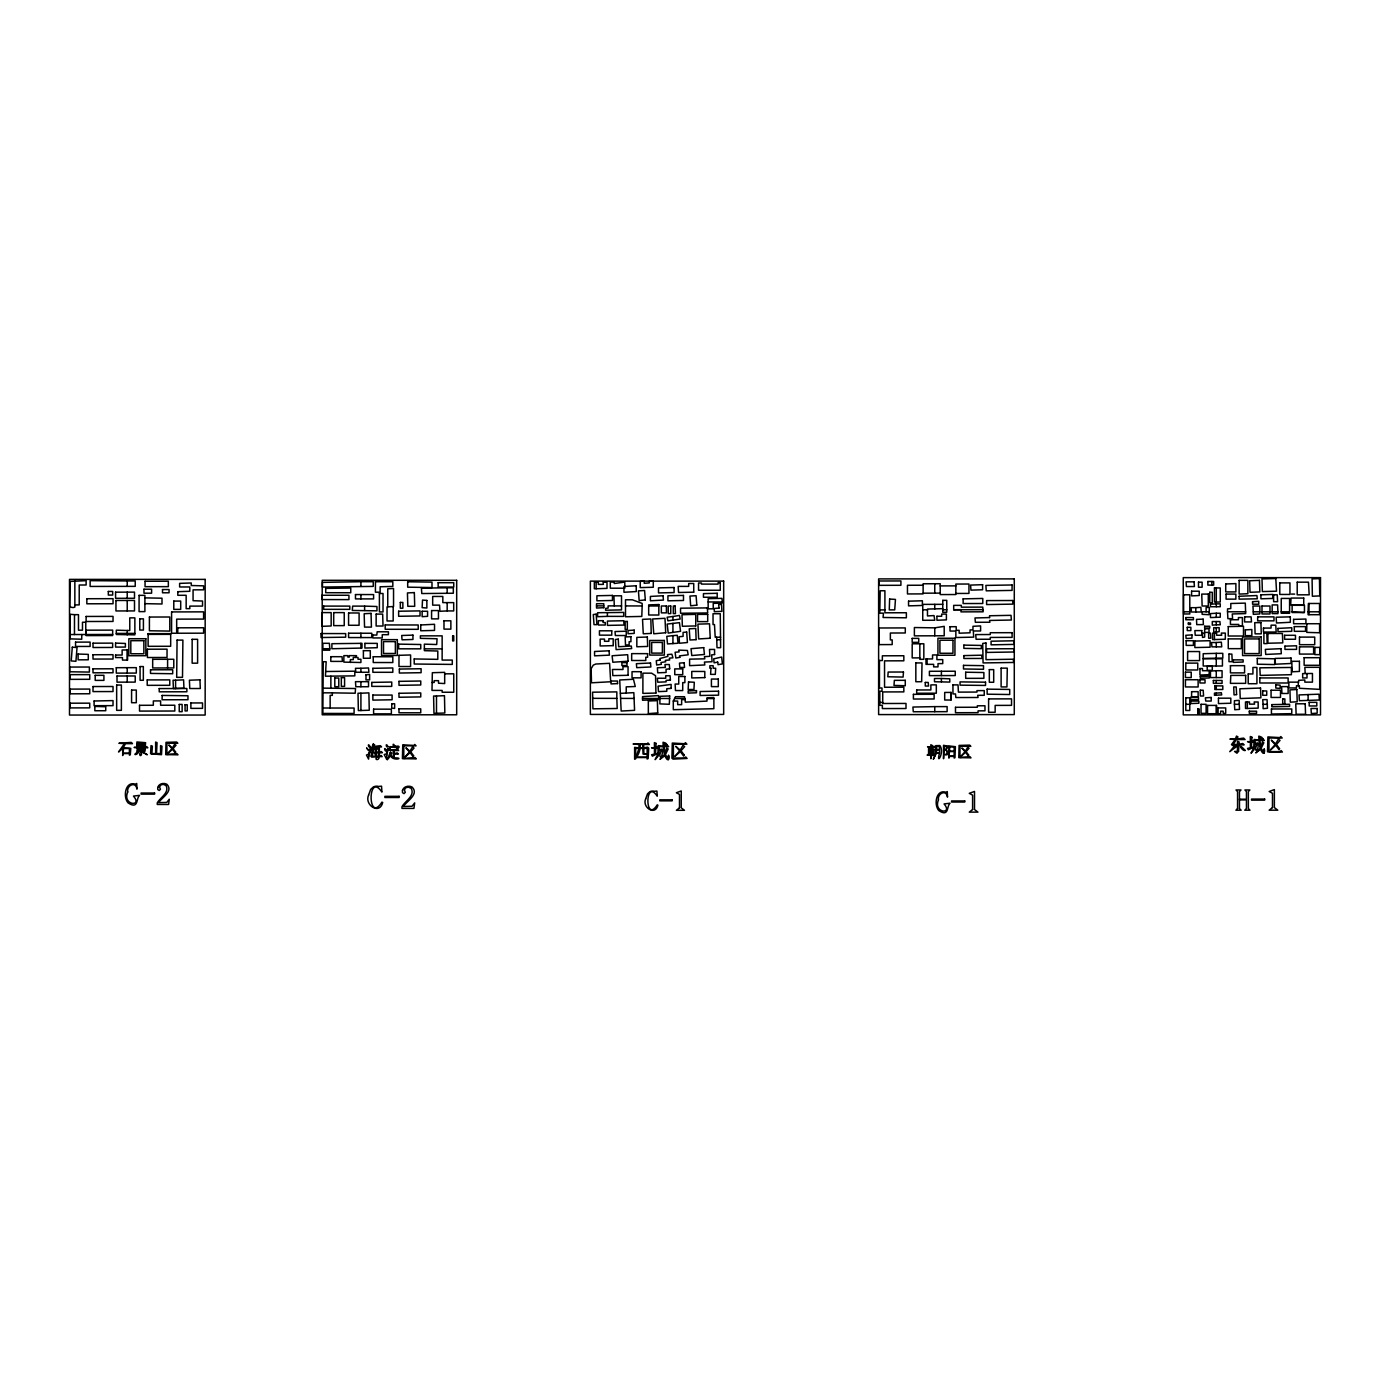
<?xml version="1.0" encoding="UTF-8"?>
<svg xmlns="http://www.w3.org/2000/svg" width="1390" height="1390" viewBox="0 0 1390 1390"><rect width="100%" height="100%" fill="white"/><g stroke="black" fill="none" stroke-linecap="round" stroke-linejoin="round"><path stroke-width="1.5" d="M74.469 634.535L74.487 614.658L70.108 614.311L70.108 638.879L81.749 639.226L81.749 634.518M74.852 580.69L74.852 607.065A4.674 4.674 0 0 1 70.838 607.082L69.761 606.005L70.126 581.42L86.128 580.673L86.128 584.999L79.213 585.016L79.213 604.893L74.852 604.911M127.202 682.125L127.22 675.992M127.22 673.09L127.22 667.669M127.22 660.094L127.22 649.964M127.22 634.848L127.22 630.504L116.308 630.174L116.308 634.518L134.865 634.83L134.865 617.855L129.774 617.855L129.774 630.504L127.22 630.504M127.22 610.94L127.22 600.463M127.22 598.291L127.22 592.14M127.22 586.372L127.237 580.951L90.124 580.655L90.124 586.441L135.23 586.354L135.23 580.933L127.237 580.951M167.599 667.965L167.599 659.277M322.897 708.014L322.897 713.435L354.085 713.47L354.085 708.049L322.897 708.014L323.262 661.744L326.163 661.744L325.434 676.2L354.815 675.87L354.815 671.179L326.163 671.509M329.778 648.73L329.76 650.19L322.88 650.173L322.88 643.309L329.413 643.309L329.778 648.73L322.88 648.73M330.142 708.014L330.142 695.365L332.332 695.365L332.332 692.846L323.262 692.828M330.872 688.137L330.872 676.218M350.384 662.491L350.384 659.607L353.286 659.607L353.286 657.435L358.012 657.453L358.012 659.26L360.913 659.26L360.913 662.509L343.869 662.126L343.869 655.628L347.847 655.628L347.847 657.07L349.307 657.07L349.307 655.628L356.552 655.646L355.475 657.453M360.913 710.585L360.913 693.228L368.889 692.88L369.254 710.238L358.359 710.585L358.012 693.228L360.913 693.228M360.913 686.73L360.913 681.673M360.913 672.274L360.913 668.295L368.524 667.947L368.889 672.274L355.823 672.256L355.475 668.295L360.913 668.295M360.913 648.053L360.913 643.361L361.991 643.361L361.991 648.053L331.897 648.748L331.897 643.692L360.913 643.361M360.913 637.576L360.913 633.232M360.913 598.899L360.913 594.555M360.913 586.389L360.913 581.698L373.25 581.715L373.25 586.406L322.463 587.067L322.463 582.375L360.913 581.698M364.614 610.471L364.614 606.127L352.643 606.11L352.296 610.453L376.951 610.836L376.951 606.509L364.614 606.127M387.74 606.874L387.758 588.804L393.544 588.457L393.544 606.526L387.028 606.874L387.028 620.965L393.179 620.982L393.196 606.891M431.995 682.473L434.166 682.473L434.166 680.666L438.51 680.666L438.51 683.202L444.678 683.567L444.678 672.36L432.342 672.708L431.995 690.413L442.142 690.43L442.142 692.237L453.748 692.255L453.748 673.82L444.678 673.803M436.495 713.383L436.495 696.025L444.47 695.678L444.835 713.018L433.958 713.383L433.593 696.025L436.495 696.025M447.163 610.922L453.696 610.94L453.696 602.617L442.819 602.617L442.819 596.466L432.672 596.449L432.672 605.136L439.553 605.136L439.918 611.287L447.163 610.922L447.163 602.617M447.163 593.217L447.163 587.796L453.331 587.796L453.331 593.235L421.778 593.547L421.431 588.126L447.163 587.796M879.818 609.915L879.818 613.164L883.449 613.164L883.084 617.49L906.367 617.803L906.367 612.747L884.909 612.799L884.909 590.75L880.183 590.767L879.818 609.915L884.909 609.897M919.832 657.887L912.188 657.904L912.188 643.796L923.829 643.779L923.829 659.312L919.832 659.329L919.832 643.779M942.75 608.664L927.477 609.063L927.477 615.944L934.028 615.562L934.758 620.253L922.752 620.288L922.752 604.389L942.768 604.337M934.758 711.697L934.758 706.624L947.129 706.606L947.129 711.663L913.282 711.75L912.917 707.041L934.758 706.624M934.758 635.803L934.758 627.846L914.377 627.533L914.377 635.856L944.21 635.769L944.21 626.369L934.758 627.846M934.758 609.046L934.758 604.355M934.758 593.148L934.758 583.748M955.851 593.461L968.952 593.426L968.952 584.026L955.851 584.061L955.851 594.538L940.213 594.572L940.213 583.731L923.116 583.783L923.116 593.895L907.462 593.947L907.462 585.277L923.116 585.225M953.679 609.724L953.679 605.38L961.324 605.362L961.324 607.169L982.782 607.117L983.147 611.808L960.959 611.878L960.959 609.706L953.679 609.724L983.147 609.654M1195.8 612L1195.8 607.673L1200.873 607.308L1201.238 612L1191.438 612L1191.074 607.673L1195.8 607.673M1206.12 611.791L1206.12 607.465L1209.387 607.465L1209.022 614.693L1202.124 614.328L1202.124 611.791L1209.022 611.791M1211.837 585.103L1211.837 581.489M1216.267 713.713L1216.267 705.408M1216.267 695.278L1216.267 693.106L1221.358 692.759L1221.706 694.913L1214.46 695.278L1214.46 693.106L1216.267 693.106M1216.267 689.492L1216.267 685.878M1216.267 683.359L1216.267 680.457M1216.267 677.573L1216.267 670.71L1222.071 670.71L1222.071 677.573L1210.464 677.573L1210.464 671.057L1216.267 670.71M1216.267 666.001L1216.267 658.773M1216.267 658.061L1216.267 653.352L1222.8 653.352L1222.8 658.061L1203.201 658.408L1203.201 653.717L1216.267 653.352M1216.267 646.854L1216.267 642.51L1221.358 642.163L1221.723 646.854L1211.924 646.854L1211.559 642.51L1216.267 642.51M1216.267 632.033L1219.186 631.668L1219.186 627.707L1213.731 627.689L1213.731 632.033L1216.267 632.033L1216.267 627.689M1216.267 624.805L1220.264 624.805L1219.899 621.556L1212.289 621.556L1212.289 625.17L1216.267 624.805L1216.267 621.556M1216.285 617.212L1216.285 613.233L1220.264 613.251L1220.264 617.212L1210.464 617.577L1210.464 613.598L1216.285 613.233M1216.285 606.735L1216.285 603.851L1220.264 603.851L1220.264 606.735L1210.464 606.735L1210.464 604.198L1216.285 603.851M1216.285 602.044L1216.285 587.935M1227.526 611.791L1227.526 608.907L1230.793 608.542L1230.793 603.486L1245.301 603.121L1245.666 613.598L1232.252 613.963L1232.6 618.672L1227.891 618.672L1227.526 611.791L1245.666 611.791M1234.407 704.313L1234.424 700.699L1239.133 700.351L1239.498 709.386L1234.772 709.734L1234.407 704.313L1239.133 704.313M1253.294 611.808L1253.294 614.328L1259.827 613.963L1259.827 606.023L1252.929 606.023L1253.294 611.808L1259.827 611.808M1263.093 704.313L1263.093 708.657L1267.437 708.292L1267.072 699.622L1262.728 699.622L1263.093 704.313L1267.437 704.33M1272.163 611.808L1272.163 604.928L1277.601 604.928L1277.966 613.616L1272.163 613.616L1272.163 611.808L1277.966 611.808M1281.233 611.808L1281.233 598.43L1289.59 598.43L1289.59 613.251L1281.233 613.251L1281.233 611.808L1289.59 611.808M1298.295 685.757L1298.295 682.143M1304.463 611.808L1304.463 605.293L1292.127 605.293L1292.127 612.521L1304.463 612.521L1292.127 611.808M1307 673.594L1307 677.938L1302.656 677.938L1302.656 673.594L1312.455 673.472L1312.455 682.143L1304.828 682.143L1304.828 679.971L1298.66 680.336L1298.66 682.143L1288.86 682.143L1288.86 687.928L1296.47 687.928L1296.47 685.757L1299.389 685.757L1299.389 688.293L1319.701 689.37L1319.701 667.322L1304.828 667.322L1305.193 673.472M1308.112 700.351L1308.112 694.566L1319.006 694.201L1319.353 699.987L1299.407 700.716L1299.042 694.93L1308.112 694.566M1308.094 611.808L1308.094 614.693L1319.544 614.693L1319.544 603.486L1308.39 603.486L1308.094 611.808L1319.544 611.808M1308.998 614.693L1308.998 603.486M936.547 749.836L936.495 752.876L939.484 752.876L939.484 749.836L936.547 749.836L936.547 746.5L939.484 746.5L939.484 749.471L936.547 749.471M642.163 605.953L641.798 616.43L625.5 616.76L625.5 599.785L632.38 599.802L642.163 603.434L642.163 605.953L625.5 605.918M639.956 747.942L642.771 747.942L642.771 744.467L639.956 744.467C641.832 751 633.093 764.465 639 748.376L635.664 748.376M659.277 750.166L658.165 756.108L655.124 759.635L657.887 754.162L658.235 745.648L663.186 746.239L663.047 742.243L664.681 742.764L664.159 746.239L667.409 745.422L668.677 746.673L664.159 746.673L665.045 753.484L666.748 748.081L668.156 748.967L665.41 754.753L667.704 758.002C669.494 749.975 669.911 766.985 664.82 755.708L659.937 759.34L664.385 754.666L663.186 746.673L659.277 746.673L659.277 750.166L661.414 750.166C657.296 758.315 662.717 759.965 662.387 750.461L661.866 749.123L659.277 749.714M1255.101 743.911L1254.006 749.749L1251.035 753.206L1253.745 747.82L1254.093 739.48L1258.958 740.053L1258.801 736.127L1260.4 736.648L1259.896 740.053L1263.093 739.254L1264.327 740.488L1259.896 740.488L1260.765 747.177L1262.433 741.878L1263.823 742.747L1261.13 748.411L1263.388 751.608C1265.143 743.72 1265.543 760.417 1260.556 749.349L1255.761 752.911L1260.122 748.341L1258.958 740.488L1255.101 740.488L1255.101 743.911L1257.203 743.911C1253.155 751.903 1258.489 753.536 1258.159 744.189L1257.655 742.885L1255.101 743.476M390.538 747.247C388.939 752.859 389.443 744.206 390.538 747.247L397.557 747.247C394.326 751.26 401.554 746.795 398.166 746.1L390.538 746.847M673.299 701.029L677.66 701.047L677.66 704.661L681.639 704.661L681.639 699.604L685.253 699.604L685.253 702.141L706.989 701.099L706.989 697.85L713.869 697.502L713.869 708.692L673.316 709.699L673.299 701.029L675.488 696.703L684.523 696.72L684.888 699.604M672.934 616.5L679.449 615.423L680.179 619.036L667.878 620.826L667.148 617.212L672.934 616.5L672.934 620.114M672.934 632.398L668.225 633.11L667.148 624.075L679.449 622.651L680.544 631.321L672.934 632.398L672.934 623.363M672.934 635.647L666.783 636.359L667.513 643.935L678.007 643.24L677.278 635.282L672.934 635.647L672.934 643.587M620.444 693.349L633.84 692.654L634.57 710.342L621.174 711.037L619.714 679.971L633.475 679.276L635.282 686.504L626.23 686.851L626.23 692.985M175.592 680.231L183.584 679.849L183.949 688.172L173.42 688.554L173.055 680.231L175.592 680.231L175.592 688.536M607.413 616.361L597.63 616.708L597.63 612.729L623.693 612.417L623.693 616.395L607.413 616.361L607.413 612.747M596.154 588.735L607.013 588.387L607.013 582.254L603.034 582.236L603.399 584.408L598.326 584.408L598.326 582.236L594.347 582.219L594.347 588.735L596.154 588.735L596.154 582.236M1214.443 639.574L1225.302 639.226L1225.302 633.093L1221.323 633.076L1221.688 635.247L1216.615 635.247L1216.615 633.076L1212.636 633.058L1212.636 639.574L1214.443 639.574L1214.443 633.076M1247.299 708.466L1258.159 708.135L1258.159 702.002L1254.18 701.985L1254.544 704.157L1249.471 704.139L1249.471 701.967L1245.492 701.967L1245.492 708.466L1247.299 708.466L1247.299 701.967M941.412 671.266L929.406 671.283L929.406 675.627L955.243 675.557L955.243 671.214L941.412 671.266L941.412 675.592M941.412 678.494L934.497 678.511L934.497 681.76L949.787 682.073L949.787 678.824L941.412 678.494L941.412 681.743M950.882 700.021L944.696 700.021L944.696 692.446L951.247 692.428L951.247 700.004L950.882 692.428M940.213 585.902L955.851 585.868M923.116 593.183L940.213 593.13M922.752 609.81L927.477 609.793M942.75 609.758L946.764 609.741M74.487 614.658L78.483 614.658L78.483 630.191L82.479 630.191L82.479 622.234L85.763 622.234L85.763 634.518L70.108 634.552M116.308 633.423L134.865 633.388M86.111 634.518L112.66 634.466M148.122 634.396L170.675 634.344M879.818 702.437L882.72 702.419M1291.397 594.086L1294.663 594.086M1183.62 611.791L1189.788 611.791M1261.998 611.808L1269.991 611.808M1185.792 704.313L1189.771 704.313M1268.983 737.586L1268.983 751.608L1280.086 751.608L1281.111 750.583L1282.414 752.042L1267.524 751.816L1267.889 736.926L1279.79 737.586L1280.815 736.561L1282.188 738.02L1268.983 738.02M1251.4 741.652L1252.929 740.922L1254.093 742.086L1251.4 742.086M166.904 742.868L166.904 754.457L176.912 753.606L178.007 754.805L165.705 754.631L166.001 742.33L176.686 742.034L177.816 743.233L166.904 743.233M673.403 743.72L673.403 758.002L684.731 758.002L685.757 756.959L687.094 758.453L673.038 759.114L671.926 758.228L672.291 743.059L684.436 743.72L685.461 742.677L686.869 744.171L673.403 744.171M137.801 743.945L144.334 743.945L144.334 742.868L137.801 742.868L136.898 746.656L136.898 741.965L145.602 742.694L145.238 746.048L137.801 745.805M137.801 744.31L144.334 744.31L144.334 745.457L137.801 745.457M1238.542 744.414L1242.764 743.476L1244.137 744.849L1238.542 744.849M403.778 745.422L403.778 758.453L415.054 757.515L416.27 758.87L402.422 758.662L402.753 744.814L413.838 745.422L414.793 744.467L416.062 745.822L403.778 745.822M944.366 745.961L943.532 758.714L943.532 745.301L948.414 746.256L945.965 749.957L947.91 752.146A2.641 2.641 0 0 1 947.58 754.509C941.621 756.038 950.395 753.137 945.617 749.957L946.92 746.308L944.366 746.308M959.986 745.961L959.986 757.463L969.942 756.629L971.002 757.828L958.787 757.637L959.083 745.422L969.699 745.127L970.828 746.308L959.986 746.308M949.787 746.552L948.953 758.123L948.953 745.961L955.399 746.673L954.965 757.706L954.131 758.054L954.131 756.455L949.787 756.455M931.665 746.847L934.045 746.204L935.07 747.212L931.665 747.212M949.787 746.917L954.131 746.917L954.131 751.208L949.787 751.208M635.664 747.942L635.664 758.749L634.622 759.253L634.622 747.351L639 747.942L639 744.467L633.076 744.015L646.837 744.015L647.949 742.972L649.356 744.467L643.726 744.467L643.848 753.328L646.541 754.336L643.066 754.075L642.771 748.376L639.956 748.376M643.726 747.942L647.497 747.125L648.696 748.011L648.174 758.523L647.132 759.044L647.132 757.55L635.664 757.55M655.489 747.855L657.053 747.125L658.235 748.307L655.489 748.307M643.726 748.376L647.132 748.376L647.132 757.116L635.664 757.116M138.044 750.791L144.039 750.791L144.039 749.106L138.044 749.106L137.193 751.747L137.193 748.272L145.359 748.932L144.873 751.399L141.572 751.156C142.44 757.811 137.749 756.455 140.738 751.156L138.044 751.156M929.406 750.913L933.038 750.913L933.038 749.297L929.406 749.297L928.572 754.179L928.572 748.515L930.883 748.932L930.883 747.212L927.547 746.847L930.883 746.847L930.831 744.71L932.151 745.422L931.665 748.932L934.289 749.175L933.872 753.467L931.665 753.224L930.831 758.766L930.883 755.43L927.078 755.083L930.883 755.083L930.883 753.224L929.406 753.224M929.406 751.26L933.038 751.26L933.038 752.876L929.406 752.876M949.787 751.556L954.131 751.556L954.131 756.091L949.787 756.091M123.588 753.189L129.392 753.189L129.392 748.515L123.588 748.515L122.685 755.534L122.737 748.446L118.532 751.99L124.422 743.65L118.897 743.285L131.268 742.399L132.467 743.65L125.5 743.65L123.154 747.907L130.782 748.324L130.295 754.805L129.392 755.17L129.392 753.554L123.588 753.554M394.239 753.658L397.227 752.859L398.374 754.075L394.239 754.075M931.665 755.083L933.872 754.423L934.879 755.43L931.665 755.43M1239.463 799.198L1246.448 799.198L1246.448 791.622L1244.901 789.972L1249.871 789.972L1248.342 791.622L1248.342 808.546L1249.992 810.196L1244.78 810.196L1246.448 808.546L1246.448 799.893L1239.463 799.893M708.153 601.94L722.279 601.974L722.279 603.052L713.226 603.399L713.226 608.82L708.153 608.803L708.153 598.69L721.914 598.36L722.279 601.974M596.536 605.866L603.781 605.884M621.521 605.918L608.125 605.884L608.125 608.055L605.588 608.42L605.588 610.227L621.521 609.897L621.521 595.806L613.928 595.789L614.276 605.901M648.678 605.971L658.825 605.988M720.628 637.228L715.207 637.211L714.477 624.562L713.035 624.562L713.035 613.72L720.263 613.737L720.628 647.705L717.014 647.688L716.649 637.211M716.649 639.747L720.628 639.747M424.367 648.852L442.142 648.869M323.627 688.137L355.527 688.519L355.18 693.228L332.332 692.846M592.574 698.336L616.83 698.388L617.195 708.5L592.922 708.813L592.574 692.203L616.83 691.89L616.83 698.388M620.809 698.405L634.205 698.423M642.528 698.44L658.825 698.475L658.825 699.552L642.528 700.247L642.528 696.633L658.46 695.591L658.825 698.475M659.903 698.475L669.685 698.492M674.758 698.51L684.888 698.527M706.989 698.562L713.869 698.579M144.908 597.874L162.005 598.204L162.005 603.99L144.908 603.66M1264.188 748.776L1264.188 753.206M927.095 658.947L927.095 664.368M668.52 755.118L668.52 759.635M69.726 667.061L69.726 671.77L89.377 672.082L89.377 667.026L69.726 667.061M70.091 703.201L70.091 707.91L89.725 707.875L89.725 703.166L70.091 703.201M70.091 689.11L70.091 693.818L89.742 693.766L89.742 689.075L70.091 689.11M70.091 674.654L70.091 679.363L89.742 679.31L89.742 674.619L70.091 674.654M75.546 642.128L75.546 646.454L90.107 646.437L90.107 642.093L75.546 642.128M78.101 654.047L78.101 659.833L88.282 659.798L88.282 654.377L78.101 654.047M86.111 630.174L86.111 635.595L112.66 635.543L112.66 630.122L86.111 630.174M86.111 616.448L86.111 621.504L113.024 621.452L113.042 616.395L86.111 616.448M86.84 598.725L86.84 603.799L113.042 603.747L113.042 598.673L86.84 598.725M93.008 686.538L93.008 691.595L113.024 691.56L113.024 686.504L93.008 686.538M93.008 668.833L93.008 672.812L113.024 672.76L113.024 668.781L93.008 668.833M93.008 654.742L93.008 659.068L113.024 659.034L113.024 654.69L93.008 654.742M93.026 643.17L93.026 647.514L112.66 647.462L112.66 643.136L93.026 643.17M94.103 700.994L94.103 705.686L113.024 705.651L113.024 700.595L94.103 700.994M94.833 706.415L94.833 710.742L105.744 710.724L105.744 706.745L94.833 706.415M95.198 675.332L95.198 680.388L103.92 680.37L103.92 675.314L95.198 675.332M108.316 591.462L108.316 595.076L112.677 595.059L112.677 591.445L108.316 591.462M115.578 655.055L115.578 657.574L122.494 657.574L122.476 660.094L127.585 660.094L127.585 649.964L122.129 649.981L122.129 655.038L115.578 655.055M115.578 643.118L115.578 647.097L125.395 647.08L125.395 643.466L115.578 643.118M115.578 592.175L115.578 598.308L134.5 598.273L134.5 592.123L115.578 592.175M115.943 600.48L115.943 610.957L134.5 610.922L134.5 600.445L115.943 600.48M116.291 667.704L116.291 673.125L136.307 673.073L136.307 667.652L116.291 667.704M116.656 685.044L116.656 710.342L121.382 710.325L121.382 685.027L116.656 685.044M117.021 676.009L117.021 682.16L135.212 682.108L135.212 675.974L117.021 676.009M131.581 690.066L131.581 702.715L136.307 702.715L136.307 690.066L131.581 690.066M139.087 595.354L139.07 611.617L144.89 611.617L144.908 595.354L139.087 595.354M139.521 705.303L139.521 711.089L174.81 711.02L174.81 705.234L160.614 705.251L160.614 700.925L153.334 700.942L153.334 705.269L139.521 705.303M139.782 618.845L139.782 630.052L143.413 630.052L143.413 618.845L139.782 618.845M140.077 666.557L140.077 680.301L143.344 680.283L143.344 666.557L140.077 666.557M143.969 589.221L143.969 593.2L151.597 593.183L151.597 589.204L143.969 589.221M145.064 581.263L145.047 586.684L168.346 586.649L168.346 581.228L145.064 581.263M147.218 679.918L147.218 685.34L169.771 685.305L169.771 679.884L147.218 679.918M147.392 649.217L147.392 657.522L167.026 657.487L167.043 649.165L147.392 649.217M148.122 633.666L148.122 646.315L170.675 646.28L170.675 633.632L148.122 633.666M149.408 617.038L149.408 630.765L169.788 631.095L169.788 617.004L149.408 617.038M150.502 669.806L150.502 673.42L172.69 673.733L172.69 669.754L150.502 669.806M152.674 659.312L152.674 667.982L173.785 667.947L173.785 659.277L152.674 659.312M159.225 688.571L159.225 691.82L186.868 691.768L186.868 688.519L159.225 688.571M162.143 695.434L162.126 699.778L187.963 699.726L187.963 695.747L162.143 695.434M162.508 589.551L162.508 592.8L169.059 592.783L169.059 589.534L162.508 589.551M171.596 611.93L171.578 633.249L176.669 633.232L176.686 619.141L203.6 619.089L203.6 611.861L171.596 611.93M173.785 601.088L173.785 609.393L180.7 609.376L180.7 601.071L173.785 601.088M177.764 627.811L177.764 633.232L203.6 633.18L203.6 627.759L177.764 627.811M177.798 591.688L177.798 595.302L186.156 595.285L186.156 608.646L189.804 608.646L189.804 606.11L202.54 606.092L202.54 601.036L193.071 600.689L193.071 589.846L203.618 589.829L203.635 585.85L191.264 585.52L191.264 582.983L179.623 583.366L179.623 586.98L189.804 586.962L189.804 591.289L177.798 591.688M179.24 704.435L179.24 711.663L182.142 711.663L182.142 704.435L179.24 704.435M185.061 704.782L185.061 710.933L187.233 710.916L187.233 704.782L185.061 704.782M190.882 702.958L190.882 708.379L202.523 708.361L202.523 702.94L190.882 702.958M192.15 639.331L192.15 663.186L197.606 663.169L197.606 639.313L192.15 639.331M321.02 633.562L321.02 637.524L345.676 637.193L345.676 633.579L321.02 633.562M322.098 612.59L322.098 626.334L331.168 625.969L331.168 612.608L322.098 612.59M322.115 595.25L322.115 599.577L348.942 599.611L348.942 595.268L322.115 595.25M323.696 606.092L323.696 609.341L349.793 609.359L349.793 606.11L323.696 606.092M325.729 588.387L325.729 592.713L350.767 592.748L350.767 588.039L325.729 588.387M330.803 656.688L330.803 661.397L342.409 661.414L342.044 656.706L330.803 656.688M333.704 612.608L333.704 625.622L344.233 625.622L344.233 612.608L333.704 612.608M334.799 678.025L334.799 686.695L338.778 686.712L338.778 678.025L334.799 678.025M341.332 677.677L341.315 686.347L344.581 686.347L344.581 677.677L341.332 677.677M348.577 633.215L348.577 637.558L371.79 637.576L371.79 633.249L348.577 633.215M348.577 612.973L348.577 625.274L359.089 625.274L359.107 612.99L348.577 612.973M355.475 594.555L355.475 598.899L373.597 598.916L373.597 594.572L355.475 594.555M363.398 650.659L363.398 658.252L370.296 658.252L370.296 650.676L363.398 650.659M364.892 643.361L364.892 648.053L377.229 647.705L377.229 643.379L364.892 643.361M365.987 674.81L365.987 679.866L369.618 679.866L369.618 674.445L365.987 674.81M368.524 681.673L368.524 686.73L355.823 686.73L355.475 681.656L368.524 681.673M371.79 682.403L371.79 686.382L391.737 686.399L391.737 682.056L371.79 682.403M372.868 695.052L372.868 700.108L392.102 699.778L392.102 695.07L372.868 695.052M372.885 668.312L372.868 672.291L392.814 672.308L392.814 667.965L372.885 668.312M372.815 635.039L372.815 637.941L382.25 637.941L382.25 634.691L388.418 634.691L388.418 631.807L377.159 631.79L376.812 635.039L372.815 635.039M373.232 656.74L373.232 662.526L392.814 662.543L392.831 656.758L373.232 656.74M373.597 709.143L373.597 713.852L391.372 713.869L391.372 709.178L373.597 709.143M375.422 581.715L375.422 592.192L380.13 592.192L380.13 586.771L392.831 586.424L392.831 581.732L375.422 581.715M376.151 614.102L376.134 626.021L383.032 626.021L382.667 614.102L376.151 614.102M379.401 593.495L379.401 611.93L383.032 611.93L383.032 593.495L379.401 593.495M385.204 624.944L385.204 629.288L418.216 629.322L418.216 624.979L385.204 624.944M391.737 703.74L391.737 708.083L394.638 708.448L394.638 703.757L391.737 703.74M398.617 644.126L398.617 648.817L420.753 648.835L420.753 644.508L398.617 644.126M398.635 611.235L398.635 616.291L420.023 615.944L420.023 610.888L398.635 611.235M398.982 708.813L398.982 712.792L420.736 712.809L420.736 708.848L398.982 708.813M398.982 693.28L398.982 697.259L420.753 696.911L420.753 692.932L398.982 693.28M398.982 681.343L398.982 685.322L420.753 684.992L420.753 681.013L398.982 681.343M398.982 655.316L398.982 666.522L410.589 666.54L410.589 654.968L398.982 655.316M399.347 669.059L399.347 673.038L421.101 672.691L421.101 668.729L399.347 669.059M400.32 602.426L400.32 608.212L402.857 608.212L402.857 602.443L400.32 602.426M407.687 581.75L407.687 587.171L431.995 587.553L431.995 582.132L407.687 581.75M412.952 635.126L412.952 639.47L402.058 639.817L401.71 635.491L412.952 635.126M414.22 658.947L414.22 664.02L452.289 664.42L452.289 660.076L442.142 660.076L442.142 635.856L420.388 635.838L420.388 638.357L437.068 638.74L436.703 644.526L424.367 644.143L424.367 650.659L437.798 651.024L437.798 659.346L414.22 658.947M420.753 624.979L420.753 630.765L434.531 630.417L434.531 624.284L420.753 624.979M422.143 611.27L422.143 616.691L427.581 616.326L427.581 611.27L422.143 611.27M426.869 600.428L426.869 608.021L422.143 607.656L422.508 600.063L426.869 600.428M431.578 610.558L431.578 618.863L438.458 618.863L438.458 610.558L431.578 610.558M438.163 582.688L438.163 587.032L453.748 587.049L453.748 582.705L438.163 582.688M443.983 620.809L443.983 629.114L450.864 629.131L450.864 620.809L443.983 620.809M452.654 635.873L452.654 640.929L453.748 640.929L453.748 635.873L452.654 635.873M879.088 627.985L879.088 644.613L892.189 644.578L892.189 639.886L890.365 639.886L890.365 633.023L905.29 632.971L905.29 627.915L879.088 627.985M879.088 581.003L879.088 585.346L900.911 585.294L900.911 580.951L879.088 581.003M879.453 660.511L879.453 687.981L881.99 687.981L881.99 691.23L879.818 691.23L879.818 705.321L882.355 705.321L882.355 708.57L906.002 708.518L906.002 703.444L882.72 703.514L882.72 691.942L903.83 691.89L903.83 687.199L884.544 687.251L884.544 660.858L903.83 660.806L903.83 655.75L882.355 655.802L882.355 660.511L879.453 660.511M905.272 680.318L905.272 685.739L893.996 685.409L894.361 680.353L905.272 680.318M908.556 601.175L908.556 605.866L922.387 605.467L922.387 600.775L908.556 601.175M912.188 638.375L912.188 642.354L918.738 642.336L918.738 638.375L912.188 638.375M913.404 694.34L913.404 699.031L934.132 698.979L934.132 694.27L913.404 694.34M915.836 662.943L915.836 681.743L921.657 681.726L922.022 662.926L915.836 662.943M916.67 689.979L916.67 693.245L936.321 693.193L936.321 684.87L930.866 684.888L930.866 689.944L916.67 689.979M925.288 682.438L925.288 686.052L928.572 686.052L928.207 682.438L925.288 682.438M926.001 658.947L926.001 664.368L933.646 664.351L933.646 666.887L938.007 666.87L938.007 663.621L942.733 663.603L942.733 659.625L936.912 659.642L936.912 654.951L932.551 654.951L932.551 658.93L926.001 658.947M936.93 616.274L936.93 620.253L946.399 619.87L946.399 614.085L941.673 614.085L941.673 616.257L936.93 616.274M942.768 600.358L942.75 612.278L946.764 612.278L946.764 600.341L942.768 600.358M950.03 626.716L950.03 631.06L955.851 631.043L955.851 637.541L973.695 637.141L973.33 630.991L980.593 630.973L980.593 625.917L972.965 626.299L972.965 629.913L970.046 629.913L970.046 632.815L959.135 633.197L959.135 630.313L956.216 630.313L956.216 626.699L950.03 626.716M952.949 684.905L952.949 693.94L955.486 693.923L955.851 697.537L978.056 697.485L977.691 695.313L984.242 695.295L984.242 690.604L976.962 690.622L976.962 692.064L958.405 692.116L958.04 684.888L952.949 684.905M955.486 707.302L955.486 712.722L978.056 712.653L978.056 710.846L984.971 710.829L984.971 705.773L977.326 705.79L977.326 707.249L955.486 707.302M963.131 598.864L963.131 603.555L982.782 603.503L982.782 598.447L963.131 598.864M963.496 665.358L963.496 668.972L983.512 669.285L983.512 665.671L963.496 665.358M963.861 655.593L963.861 658.495L982.052 658.443L981.688 655.194L963.861 655.593M963.861 645.116L963.861 648.366L981.323 648.678L981.323 645.429L963.861 645.116M965.685 672.221L965.685 678.355L983.877 678.32L983.877 672.534L965.685 672.221M982.608 584.686L982.608 589.76L970.95 590.142L970.602 585.086L982.608 584.686M985.997 643.031L985.997 659.659L1013.275 659.225L1013.64 662.474L983.077 662.926L982.713 643.414L985.997 643.031M987.143 689.145L987.143 694.201L1009.713 694.514L1009.713 689.44L987.143 689.145M988.603 698.909L988.603 712.288L995.153 712.271L995.153 705.408L1011.538 705.356L1011.538 698.857L988.603 698.909M989.332 669.615L989.332 682.264L993.694 682.264L993.694 669.615L989.332 669.615M1001.113 668.156L1001.113 686.938L1006.933 686.938L1007.298 668.138L1001.113 668.156M1012.806 600.515L1012.806 604.129L986.605 604.563L986.605 600.584L1012.806 600.515M1183.62 594.798L1183.62 613.963L1189.788 613.963L1189.788 594.798L1183.62 594.798M1185.427 679.727L1185.427 686.955L1198.128 686.973L1198.128 679.745L1185.427 679.727M1185.427 672.152L1185.427 677.573L1191.23 677.573L1191.23 672.152L1185.427 672.152M1185.792 697.797L1185.792 710.464L1189.771 710.464L1189.771 697.815L1185.792 697.797M1185.792 663.117L1185.792 669.98L1197.763 669.98L1197.763 663.117L1185.792 663.117M1185.792 617.577L1185.792 619.749L1193.419 619.749L1193.419 617.577L1185.792 617.577M1186.157 640.703L1186.157 645.394L1193.419 645.394L1193.419 640.703L1186.157 640.703M1187.251 627.324L1187.251 630.591L1190.865 630.591L1190.865 627.324L1187.251 627.324M1187.599 651.545L1187.599 660.58L1199.587 660.58L1199.587 651.545L1187.599 651.545M1188.328 622.998L1188.328 624.44L1190.518 624.44L1190.518 622.998L1188.328 622.998M1190.5 697.45L1190.5 699.622L1198.493 699.622L1198.493 697.45L1190.5 697.45M1190.865 701.064L1190.865 703.583L1198.858 703.236L1198.858 701.064L1190.865 701.064M1191.595 691.664L1191.595 696.72L1198.128 696.72L1198.128 691.664L1191.595 691.664M1191.595 591.184L1191.595 595.893L1199.223 595.528L1199.223 591.202L1191.595 591.184M1191.96 634.917L1191.96 638.166L1186.157 638.531L1185.792 635.282L1191.96 634.917M1194.861 641.068L1194.861 647.566L1210.099 647.219L1210.099 640.703L1194.861 641.068M1197.763 709.004L1197.763 714.078L1199.205 714.078L1199.205 709.004L1197.763 709.004M1198.493 582.167L1198.493 587.223L1202.124 587.223L1202.124 582.167L1198.493 582.167M1199.935 679.745L1199.935 682.994L1205.026 682.994L1205.026 679.745L1199.935 679.745M1199.935 668.538L1199.935 675.036L1209.022 674.671L1209.37 670.71L1202.489 670.71L1202.489 668.538L1199.935 668.538M1200.3 690.222L1200.3 696.008L1203.566 696.008L1203.201 690.222L1200.3 690.222M1200.3 676.478L1200.3 678.285L1209.37 677.938L1209.37 676.131L1200.3 676.478M1201.03 704.313L1201.03 713.348L1206.103 713.348L1206.103 704.313L1201.03 704.313M1201.759 630.591L1201.759 635.282L1195.226 635.282L1194.861 630.591L1201.759 630.591M1202.489 633.11L1202.489 637.454L1204.661 637.089L1204.661 633.11L1202.489 633.11M1203.201 658.773L1203.201 666.001L1222.436 666.001L1222.436 658.773L1203.201 658.773M1204.661 628.784L1204.661 632.398L1209.022 632.398L1209.022 628.784L1204.661 628.784M1204.661 626.247L1204.661 628.054L1209.752 628.054L1209.752 626.247L1204.661 626.247M1207.198 666.366L1207.198 670.345L1212.289 670.345L1212.289 666.366L1207.198 666.366M1207.562 705.408L1207.562 713.713L1216.632 713.713L1216.632 705.408L1207.562 705.408M1207.858 581.489L1207.858 585.103L1213.661 585.103L1213.661 581.489L1207.858 581.489M1208.292 594.086L1208.292 606.005L1202.124 606.005L1201.759 594.086L1208.292 594.086M1208.657 633.11L1208.657 638.184L1210.829 638.184L1210.464 633.11L1208.657 633.11M1209.752 592.279L1209.752 602.756L1212.289 602.756L1212.289 592.279L1209.752 592.279M1211.194 697.45L1211.194 701.064L1205.738 701.064L1205.391 697.815L1211.194 697.45M1213.366 680.457L1213.366 683.359L1222.071 683.359L1222.071 680.457L1213.366 680.457M1214.46 587.935L1214.46 602.044L1220.264 602.044L1220.264 587.953L1214.46 587.935M1214.825 685.878L1214.825 689.492L1222.8 689.492L1222.8 685.878L1214.825 685.878M1218.092 707.927L1218.092 713.713L1220.629 713.713L1220.629 711.176L1223.165 711.176L1223.165 713.348L1225.702 713.348L1225.702 707.927L1218.092 707.927M1218.457 698.18L1218.457 703.601L1230.81 703.236L1230.81 698.18L1218.457 698.18M1225.719 583.974L1225.719 591.914L1235.866 591.914L1235.884 583.609L1225.719 583.974M1226.084 594.086L1226.084 599.142L1235.866 599.142L1235.866 594.086L1226.084 594.086M1228.256 638.896L1228.256 648.661L1241.322 648.661L1241.322 638.896L1228.256 638.896M1228.256 626.612L1228.256 636.012L1243.494 636.012L1243.494 626.247L1228.256 626.612M1228.969 654.082L1228.969 661.675L1232.235 661.675L1231.87 654.082L1228.969 654.082M1230.428 665.654L1230.428 672.882L1244.571 672.882L1244.571 665.654L1230.428 665.654M1230.428 619.749L1230.428 624.44L1238.768 624.44L1238.768 625.9L1242.399 625.9L1242.399 617.577L1238.42 617.577L1238.42 619.749L1230.428 619.749M1233.33 659.868L1233.33 662.387L1243.129 662.04L1243.129 659.868L1233.33 659.868M1239.133 596.258L1239.133 599.142L1257.29 598.795L1256.925 595.545L1239.133 596.258M1239.15 580.36L1239.133 594.086L1247.855 593.721L1247.855 580.36L1239.15 580.36M1244.589 616.865L1244.589 621.921L1251.486 621.921L1251.122 616.865L1244.589 616.865M1245.301 629.879L1245.301 635.647L1251.834 635.647L1251.834 629.514L1245.301 629.879M1245.666 675.401L1245.666 683.359L1230.428 683.359L1230.793 675.401L1245.666 675.401M1248.203 673.959L1248.203 683.724L1256.925 683.724L1256.925 667.461L1252.929 667.461L1252.929 673.959L1248.203 673.959M1249.297 711.193L1249.297 713.348L1256.56 713.348L1256.56 711.193L1249.297 711.193M1252.564 601.679L1252.564 604.216L1258.732 604.216L1258.732 601.314L1252.564 601.679M1257.29 658.426L1257.29 664.212L1274.699 664.559L1274.699 658.791L1257.29 658.426M1257.655 616.865L1257.655 620.843L1273.987 620.843L1273.987 616.865L1257.655 616.865M1259.827 677.938L1259.827 682.994L1288.13 682.994L1288.13 677.938L1259.827 677.938M1260.921 594.816L1260.921 598.795L1272.893 598.43L1272.893 594.451L1260.921 594.816M1261.998 606.023L1261.998 613.963L1269.991 613.963L1269.991 606.023L1261.998 606.023M1262.728 690.952L1262.728 695.278L1266.724 695.278L1266.724 690.952L1262.728 690.952M1263.458 628.072L1263.458 632.033L1276.159 632.033L1275.794 625.17L1271.068 625.17L1271.068 628.072L1263.458 628.072M1263.892 633.128L1263.892 643.605L1267.159 643.605L1266.811 633.128L1263.892 633.128M1267.889 633.493L1267.889 643.24L1282.779 642.875L1282.414 633.493L1267.889 633.493M1271.068 690.222L1271.068 697.45L1280.503 697.45L1280.503 690.222L1271.068 690.222M1271.433 708.97L1271.433 714.026L1291.762 713.661L1291.762 708.97L1271.433 708.97M1271.798 704.626L1271.798 706.798L1289.59 706.433L1289.59 704.278L1271.798 704.626M1273.622 594.816L1273.622 601.679L1277.601 601.679L1277.254 594.816L1273.622 594.816M1275.794 684.801L1275.794 688.05L1280.138 688.415L1280.138 685.166L1275.794 684.801M1277.966 628.419L1277.966 631.686L1291.762 631.321L1291.762 627.707L1277.966 628.419M1279.79 582.897L1279.79 594.451L1289.955 594.451L1289.955 582.897L1279.79 582.897M1282.692 698.909L1282.692 703.601L1284.864 703.601L1284.864 698.909L1282.692 698.909M1284.586 635.299L1284.586 639.261L1295.48 639.261L1295.48 635.299L1284.586 635.299M1284.951 646.142L1284.951 649.391L1296.557 649.391L1296.557 645.777L1284.951 646.142M1288.13 686.608L1288.13 693.488L1281.962 693.488L1281.597 686.608L1288.13 686.608M1290.32 616.865L1290.32 622.286L1276.524 622.998L1276.159 617.23L1290.32 616.865M1291.032 658.061L1291.032 663.482L1275.429 664.212L1275.064 658.426L1291.032 658.061M1291.397 667.461L1291.397 674.689L1260.191 675.401L1259.827 667.826L1291.397 667.461M1293.586 619.384L1293.586 623.728L1305.922 623.728L1305.922 619.036L1293.586 619.384M1294.298 626.612L1294.298 631.321L1305.557 631.321L1305.557 626.612L1294.298 626.612M1297.217 582.167L1297.2 594.816L1309.189 594.816L1308.459 582.167L1297.217 582.167M1299.424 661.31L1299.424 671.44L1292.161 671.787L1291.797 661.31L1299.424 661.31M1299.476 646.854L1299.476 654.082L1313.62 654.082L1313.62 646.854L1299.476 646.854M1299.476 637.106L1299.476 644.682L1314.714 644.682L1314.714 637.106L1299.476 637.106M1303.733 598.065L1303.733 605.293L1290.667 604.928L1291.032 598.065L1303.733 598.065M1304.133 657.696L1304.133 665.289L1319.753 665.289L1319.753 657.696L1304.133 657.696M1306.774 623.728L1306.774 632.398L1319.579 632.763L1319.579 623.728L1306.774 623.728M1309.189 702.35L1309.189 705.964L1316.799 705.964L1316.799 702.35L1309.189 702.35M1314.888 647.393L1314.888 654.62L1319.961 654.62L1319.961 647.393L1314.888 647.393M1317.164 708.483L1317.164 713.192L1311.361 713.539L1310.996 708.483L1317.164 708.483M177.069 640.112L176.686 677.33L182.507 677.33L182.889 640.095L177.069 640.112M368.837 756.056L368.576 759.131L366.474 755.013L368.472 754.231L370.661 747.577L368.837 756.056M935.783 750.044C936.339 756.143 929.371 765.699 936.495 753.224L939.484 753.224C935.783 766.307 944.974 752.529 939.901 745.544L935.713 745.666L935.783 750.044M889.635 599.055L889.27 609.897L894.726 609.88L895.455 599.403L889.635 599.055M127.706 791.987C122.025 805.592 143.101 807.051 133.44 796.088L139.521 795.358C135.925 798.59 138.705 809.831 128.089 802.899C122.772 797.026 125.274 780.728 135.386 784.168L136.724 783.439L136.967 789.155C135.786 780.746 126.438 785.42 127.706 791.987M386.785 755.083L386.542 759.062L384.179 754.475L386.212 754.04L388.296 748.324L386.785 755.083M938.441 799.928C932.881 813.237 953.505 814.662 944.053 803.924L950.013 803.212C946.486 806.374 949.214 817.372 938.823 810.596C933.628 804.845 936.061 788.895 945.965 792.265L947.268 791.553L947.511 797.148C946.347 788.929 937.207 793.481 938.441 799.928M688.519 681.917L688.154 689.51L693.94 689.51L694.305 682.282L688.519 681.917M378.567 752.72L378.375 756.23L372.294 756.23L372.902 752.72L378.567 752.72M379.453 752.72L379.244 756.23L381.068 755.482L382.146 756.629L379.244 756.629C379.157 761.807 372.537 759.114 378.306 756.629L371.686 757.168L370.8 756.23L371.947 752.72L369.914 752.32L372.016 752.32L372.624 748.063L379.314 748.063L379.453 752.32L381.346 751.573L382.424 752.72L379.453 752.72M710.968 668.225L710.603 674.376L715.311 674.376L715.676 668.243L713.139 668.243L713.139 665.706L709.873 665.706L709.873 668.225L710.968 668.225M368.576 795.149C364.111 805.053 379.713 815.218 382.702 802.499L381.92 802.117C367.551 824.739 367.464 770.703 381.92 792.091L381.538 786.184L378.584 786.445A7.298 7.298 0 0 0 373.337 786.983L370.678 789.398L368.576 795.149M645.69 798.833C641.832 807.399 655.333 816.191 657.904 805.192L657.244 804.845C644.804 824.426 644.734 777.67 657.244 796.175L656.914 791.066L654.36 791.292A6.307 6.307 0 0 0 649.808 791.761L647.514 793.846L645.69 798.833M378.775 749.141L378.567 752.32L372.954 752.32L373.441 749.141L378.775 749.141M903.465 672.013L903.1 677.069L887.81 676.756L888.175 672.048L903.465 672.013M72.297 647.201L71.203 660.928L75.929 661.275L77.023 647.549L72.297 647.201M157.748 787.47L157.73 789.503L159.207 790.493L160.423 789.277L159.572 787.087L160.614 785.089L163.099 784.29L166.018 785.454C169.788 792.7 160.163 797.443 157.261 802.881L157.261 804.462L168.572 804.462L169.302 799.25L166.783 802.43L158.599 802.638C161.813 797.495 173.698 791.153 166.87 784.255C163.742 782.5 158.616 783.665 157.748 787.47M402.474 790.441L402.474 792.595L404.021 793.638L405.307 792.352L404.403 790.041L405.498 787.922L408.139 787.087L411.214 788.304C415.21 795.966 405.029 800.988 401.971 806.739L401.971 808.407L413.925 808.407L414.689 802.881L412.031 806.252L403.378 806.478C406.784 801.04 419.346 794.333 412.118 787.053C408.816 785.176 403.413 786.41 402.474 790.441M591.132 668.712L591.497 682.803L610.679 681.76L609.602 663.325L595.841 664.02L593.304 665.098L591.132 668.712M390.329 752.181L387.289 759.809L390.66 755.691C392.675 761.737 405.724 757.741 394.239 757.845L394.239 750.548L398.635 750.548L397.488 749.332L389.183 750.148L393.37 750.548L393.37 757.585L390.798 755.291L391.754 752.928L390.329 752.181M1238.542 751.312L1236.944 753.206L1234.546 751.451L1237.378 751.33L1237.534 744.849L1232.513 745.509L1231.505 744.553L1235.206 739.549L1229.907 739.115L1235.345 739.115L1236.509 736.057L1237.969 736.926L1236.509 739.115L1243.633 738.09L1245.075 739.549L1236.37 739.549L1233.243 744.414L1237.534 744.414L1237.448 741.218L1239.133 742.017L1238.542 751.312M386.542 750.392C385.308 753.519 382.928 744.971 386.542 750.392M394.725 745.857C393.196 748.046 392.084 741.252 394.725 745.857M369.983 746.5C368.611 749.088 367.186 741.513 369.983 746.5M376.603 751.104C375.387 753.484 373.962 746.673 376.603 751.104M679.484 807.851L676.374 810.301L684.488 810.301L681.256 807.851L681.256 790.962L676.374 792.734L679.484 794.402L679.484 807.851M972.6 809.519L969.282 812.125L977.952 812.125L974.512 809.519L974.512 791.431L969.282 793.343L972.6 795.132L972.6 809.519M1272.476 807.59L1269.157 810.196L1277.792 810.196L1274.369 807.59L1274.369 789.607L1269.157 791.501L1272.476 793.273L1272.476 807.59M387.966 746.569C385.951 748.654 385.395 741.513 387.966 746.569M376.412 754.874C374.953 757.359 374.171 750.079 376.412 754.874M175.592 751.99L175.244 752.946L172.534 749.297L168.103 753.137L171.943 748.689L168.815 744.971L172.412 748.029L174.636 744.258L176.026 745.214L173.072 748.567L175.592 751.99M413.577 755.691L413.16 756.768L410.12 752.65L405.115 756.977L409.442 751.973L405.932 747.785L409.981 751.226L412.483 746.969L414.046 748.063L410.728 751.834L413.577 755.691M684.141 754.961L683.689 756.16L680.37 751.643L674.88 756.369L679.623 750.895L675.766 746.308L680.214 750.079L682.959 745.422L684.662 746.604L681.03 750.756L684.141 754.961M968.622 755.013L968.274 755.969L965.581 752.337L961.168 756.16L964.99 751.747L961.88 748.046L965.459 751.087L967.666 747.334L969.039 748.289L966.12 751.625L968.622 755.013M1279.512 748.619L1279.078 749.783L1275.812 745.353L1270.425 750.009L1275.082 744.623L1271.294 740.123L1275.655 743.824L1278.348 739.254L1280.016 740.418L1276.454 744.484L1279.512 748.619M373.232 744.067L370.661 750.357L373.302 746.899L381.538 746.899L380.391 745.683L373.441 746.5L374.657 744.814L373.232 744.067M1245.145 750.444C1242.052 751.59 1236.457 740.644 1245.145 750.444M141.936 746.83L146.732 746.586L147.827 747.785L134.083 747.438L141.154 747.438L140.321 745.874L141.936 746.83M1237.569 808.546L1235.919 810.196L1241.114 810.196L1239.463 808.546L1239.463 791.622L1240.992 789.972L1236.023 789.972L1237.569 791.622L1237.569 808.546M147.097 754.666L142.892 752.233L147.097 754.666M667.044 744.762C665.358 747.09 664.072 740.106 667.044 744.762M1262.728 738.594C1261.077 740.905 1259.809 734.042 1262.728 738.594M368.628 750.374L366.682 748.115L368.628 750.374M1234.772 745.648L1229.75 751.677L1236.214 746.812L1234.772 745.648M138.288 751.747C130.382 756.282 138.93 754.683 138.288 751.747M151.962 753.919L150.572 753.675L151.006 745.579L152.379 746.169L151.892 753.554L155.68 753.554L155.628 742.034L157.053 742.694L156.514 753.554L160.597 753.554L160.545 745.579L161.987 746.239L161.501 754.683L151.962 753.919M656.08 743.424L655.489 753.78L657.939 753.415L652.379 756.16L651.58 754.753L654.464 754.075L654.464 748.307L651.58 747.855L654.464 747.855L654.377 742.607L656.08 743.424M1251.973 737.291L1251.4 747.455L1253.797 747.108L1248.342 749.783L1247.542 748.411L1250.374 747.75L1250.374 742.086L1247.542 741.652L1250.374 741.652L1250.305 736.491L1251.973 737.291M717.692 662.109L714.078 662.822L713.713 658.843L721.671 657.053L722.4 663.916L718.057 664.646L717.692 662.109M660.267 659.972L656.289 660.684L656.653 665.028L661.362 664.298L660.997 662.491L665.706 661.779L665.341 660.337L669.685 659.989L669.32 658.182L672.934 657.818L671.856 654.203L667.513 654.568L667.878 656.375L659.903 658.53L660.267 659.972M679.814 657.331L675.835 658.043L675.106 652.257L679.102 651.91L678.737 650.103L687.424 650.485L688.154 654.812L679.467 655.889L679.814 657.331M1236.596 694.566L1234.059 694.93L1233.695 686.973L1236.231 686.973L1236.596 694.566M596.188 614.172L593.287 614.536L594.016 624.649L596.901 624.649L596.188 614.172M618.272 639.139L615.37 639.504L616.1 649.616L631.668 648.574L631.303 646.037L618.637 646.732L618.272 639.139M714.582 654.516L711.68 654.864L712.045 661.727L704.435 662.074L704.799 664.959L689.596 665.654L689.596 659.155L704.799 658.825L704.435 656.653L709.873 656.306L709.508 649.443L714.582 649.443L714.582 654.516M645.308 599.889L639.157 600.602L638.427 590.854L644.578 590.489L645.308 599.889M696.824 605.102L690.674 605.814L689.944 596.067L696.095 595.719L696.824 605.102M686.695 632.05L683.081 632.415L683.081 636.377L679.102 636.742L679.467 643.24L687.424 642.528L686.695 632.05M669.685 668.868L666.071 669.233L666.071 672.482L657.731 672.83L657.366 667.773L665.341 667.426L664.976 664.524L669.32 664.542L669.685 668.868M644.23 581.107L640.234 581.454L640.234 587.605L653.283 587.258L653.283 581.124L649.286 581.107L649.286 582.914L644.23 583.279L644.23 581.107M665.706 632.745L653.752 633.805L652.657 618.984L664.976 618.289L665.706 632.745M703.722 647.618L691.039 648.678L691.768 655.541L704.435 654.481L703.722 647.618M670.414 680.075L666.071 680.422L666.071 681.865L657.731 682.212L657.366 678.233L665.706 678.25L665.706 675.731L670.049 675.731L670.414 680.075M671.127 688.38L666.783 688.745L666.783 691.264L658.46 691.612L658.096 686.191L671.127 684.419L671.127 688.38M719.012 608.108L714.304 608.455L714.304 611.704L721.914 611.357L721.549 604.494L718.647 604.494L719.012 608.108M684.158 662.752L679.467 663.117L679.814 667.443L684.523 667.461L684.158 662.752M657.731 712.931L648.331 713.626L648.331 700.977L657.383 700.647L657.731 712.931M628.054 661.206L612.834 662.248L612.121 655.75L627.689 654.707L628.054 661.206M630.938 636.637L625.153 636.985L625.517 644.943L629.131 644.943L629.131 641.693L630.938 641.693L630.938 636.637M710.238 638.236L698.649 638.948L697.919 624.127L709.508 623.797L710.238 638.236M636.255 585.781L623.954 586.476L623.954 592.262L636.255 591.567L636.255 585.781M634.205 630.139L628.037 630.504L628.037 633.753L634.205 633.406L634.205 630.139M696.112 639.661L689.961 640.008L689.231 628.819L695.747 628.454L696.112 639.661M663.065 595.737L650.398 596.432L650.398 600.775L663.43 600.08L663.065 595.737M617.542 683.585L611.027 683.932L611.027 681.03L617.542 681.048L617.542 683.585M414.342 592.574L407.444 592.939L407.809 606.301L414.707 606.318L414.342 592.574M371.06 613.372L364.18 613.72L364.545 627.099L371.425 627.099L371.06 613.372M1296.835 689.51L1289.937 689.874L1290.302 702.159L1297.2 701.794L1296.835 689.51M603.781 607.691L596.536 608.038L596.536 603.694L603.781 603.712L603.781 607.691M1319.457 578.553L1312.091 578.918L1312.369 596.258L1319.736 595.893L1319.457 578.553M609.046 650.798L594.572 651.493L594.572 655.837L609.411 655.142L609.046 650.798M650.503 662.995L636.377 663.69L636.742 667.669L650.868 666.974L650.503 662.995M1280.955 648.661L1265.352 649.391L1265.717 654.447L1281.319 653.717L1280.955 648.661M651.215 633.44L643.257 633.77L642.528 619.332L650.85 618.984L651.215 633.44M696.477 690.604L688.154 690.952L688.154 693.106L696.477 692.776L696.477 690.604M1259.462 580.36L1249.662 580.725L1250.027 592.279L1259.827 591.932L1259.462 580.36M1203.149 619.158L1196.512 619.384L1196.738 624.631L1203.375 624.614L1203.149 619.158M199.952 679.832L189.405 680.214L189.77 688.519L200.316 688.519L199.952 679.832M669.685 695.973L659.903 696.303L659.903 703.896L669.32 704.278L669.685 695.973M1260.539 688.05L1239.863 688.78L1240.227 698.545L1260.904 697.815L1260.539 688.05M658.825 604.546L648.678 604.893L648.678 615.005L658.825 615.023L658.825 604.546M647.323 637.037L636.828 637.385L636.828 646.767L647.688 646.437L647.323 637.037M626.23 631.216L615.005 631.547L615.37 635.525L626.23 635.543L626.23 631.216M1275.794 578.553L1261.998 578.918L1262.363 591.567L1276.524 591.202L1275.794 578.553M989.558 617.56L974.998 617.959L975.363 622.286L989.906 622.251L989.558 620.444L1011.381 620.027L1011.017 615.336L989.558 615.753L989.558 617.56M695.747 625.934L682.351 626.264L681.986 614.71L695.747 614.38L695.747 625.934M613.199 645.638L600.167 645.968L600.167 639.105L604.511 639.122L604.511 641.294L608.855 641.294L608.855 638.774L613.199 638.774L613.199 645.638M704.799 677.608L691.768 677.955L691.768 671.44L704.799 671.474L704.799 677.608M655.924 693.054L642.892 693.384L642.892 673.16L651.58 673.177L655.559 675.714L655.924 693.054M717.205 593.287L703.444 593.634L703.444 597.248L717.205 597.266L717.205 593.287M674.081 587.518L658.513 587.848L658.513 592.904L674.081 592.574L674.081 587.518M693.732 592.175L678.529 592.505L678.164 586.372L688.676 586.389L688.676 583.505L693.732 583.505L693.732 592.175M612.469 595.424L596.901 595.754L596.901 600.81L612.469 600.48L612.469 595.424M683.48 595.424L667.93 595.754L667.93 600.81L683.498 600.48L683.48 595.424M628.054 675.297L612.834 675.627L612.486 669.476L622.981 669.511L622.981 666.609L628.054 666.627L628.054 675.297M623.693 620.739L607.413 621.069L607.413 625.396L624.058 625.066L623.693 620.739M1014.005 640.79L991.087 641.207L991.087 644.821L1014.005 644.404L1014.005 640.79M1012.076 584.981L985.875 585.416L986.24 590.837L1012.076 590.403L1012.076 584.981M718.561 691.195L700.108 691.525L700.108 695.486L718.561 695.174L718.561 691.195M1014.283 651.997L986.622 652.431L986.622 648.817L1013.918 648.73L1014.283 651.997M707.336 607.899L680.544 608.195L680.544 613.251L707.701 612.955L707.336 607.899M1012.111 632.676L990.271 632.728L990.271 634.535L975.728 634.587L976.093 639.278L990.271 639.244L990.271 637.437L1012.111 637.367L1012.111 632.676M1320.5 577.632L1183.255 577.632L1183.255 714.877L1320.5 714.877L1320.5 577.632M1014.283 578.9L878.619 578.9L878.619 714.582L1014.283 714.582L1014.283 578.9M205.164 579.387L69.5 579.387L69.5 715.051L205.164 715.051L205.164 579.387M456.684 580.308L322.202 580.308L322.202 714.79L456.684 714.79L456.684 580.308M723.669 581.124L590.368 581.124L590.368 714.425L723.669 714.425L723.669 581.124M1194.062 581.837L1186.087 581.837L1186.435 586.545L1194.427 586.545L1194.062 581.837M1260.921 622.651L1254.736 622.651L1255.101 633.84L1261.269 633.84L1260.921 622.651M1261.164 636.968L1242.573 636.968L1242.573 655.559L1261.164 655.559L1261.164 636.968M954.947 638.236L937.937 638.236L937.937 655.246L954.947 655.246L954.947 638.236M145.846 638.722L128.836 638.722L128.836 655.715L145.846 655.715L145.846 638.722M1259.184 638.931L1244.554 638.931L1244.554 653.578L1259.184 653.578L1259.184 638.931M397.349 639.643L381.538 639.643L381.538 655.455L397.349 655.455L397.349 639.643M952.967 640.217L939.918 640.217L939.918 653.265L952.967 653.265L952.967 640.217M664.333 640.46L649.703 640.46L649.703 655.09L664.333 655.09L664.333 640.46M143.865 640.686L130.816 640.686L130.816 653.752L143.865 653.752L143.865 640.686M395.368 641.607L383.518 641.607L383.518 653.474L395.368 653.474L395.368 641.607M662.37 642.423L651.684 642.423L651.684 653.109L662.37 653.109L662.37 642.423M1305.193 703.792L1295.758 703.792L1296.106 714.269L1305.557 714.269L1305.193 703.792M154.585 793.047L141.102 793.047L141.102 794.142L154.585 794.142L154.585 793.047M399.139 796.331L384.874 796.331L384.874 797.495L399.139 797.495L399.139 796.331M1264.657 799.076L1251.521 799.076L1251.521 800.136L1264.657 800.136L1264.657 799.076M672.135 799.841L659.798 799.841L659.798 800.849L672.135 800.849L672.135 799.841M964.747 800.953L951.559 800.953L951.559 802.03L964.747 802.03L964.747 800.953M614.276 582.062L610.297 582.045L610.297 588.196L624.788 588.213L624.788 582.08L614.276 583.505L614.276 582.062M720.263 582.688L718.091 582.671L718.091 584.113L701.429 584.095L701.429 583.001L698.545 583.001L698.545 590.229L720.263 590.264L720.263 582.688M666.418 606.005L661.345 605.988L661.345 612.868L666.418 612.868L666.418 606.005M670.762 606.023L668.225 606.005L668.225 613.598L670.762 613.598L670.762 606.023M675.106 606.023L673.299 606.023L673.299 613.598L675.471 613.616L675.106 606.023M707.701 614.397L697.554 614.38L697.554 621.608L707.701 621.625L707.701 614.397M603.069 620.687L598.36 620.687L598.36 625.014L605.241 625.031L605.241 622.494L603.069 622.494L603.069 620.687M627.324 621.469L625.153 621.452L625.153 629.409L627.324 629.409L627.324 621.469M611.756 630.817L599.438 630.799L599.438 635.143L611.756 635.161L611.756 630.817M647.601 653.648L631.668 653.63L631.668 660.493L645.794 660.511L645.794 657.261L647.601 657.261L647.601 653.648M626.959 662.648L621.886 662.63L621.886 665.532L626.959 665.532L626.959 662.648M682.716 668.903L674.758 668.885L674.758 674.671L682.716 674.671L682.716 668.903M641.085 671.7L632.033 671.683L632.033 677.834L641.085 677.851L641.085 671.7M684.888 676.496L678.737 676.478L678.737 684.071L675.123 684.054L675.471 690.552L682.716 690.569L682.716 682.629L684.888 682.629L684.888 676.496M718.3 679.067L711.419 679.05L711.419 686.625L718.3 686.643L718.3 679.067M985.527 682.195L960.056 681.899L960.056 685.148L985.527 685.444L985.527 682.195"/></g></svg>
